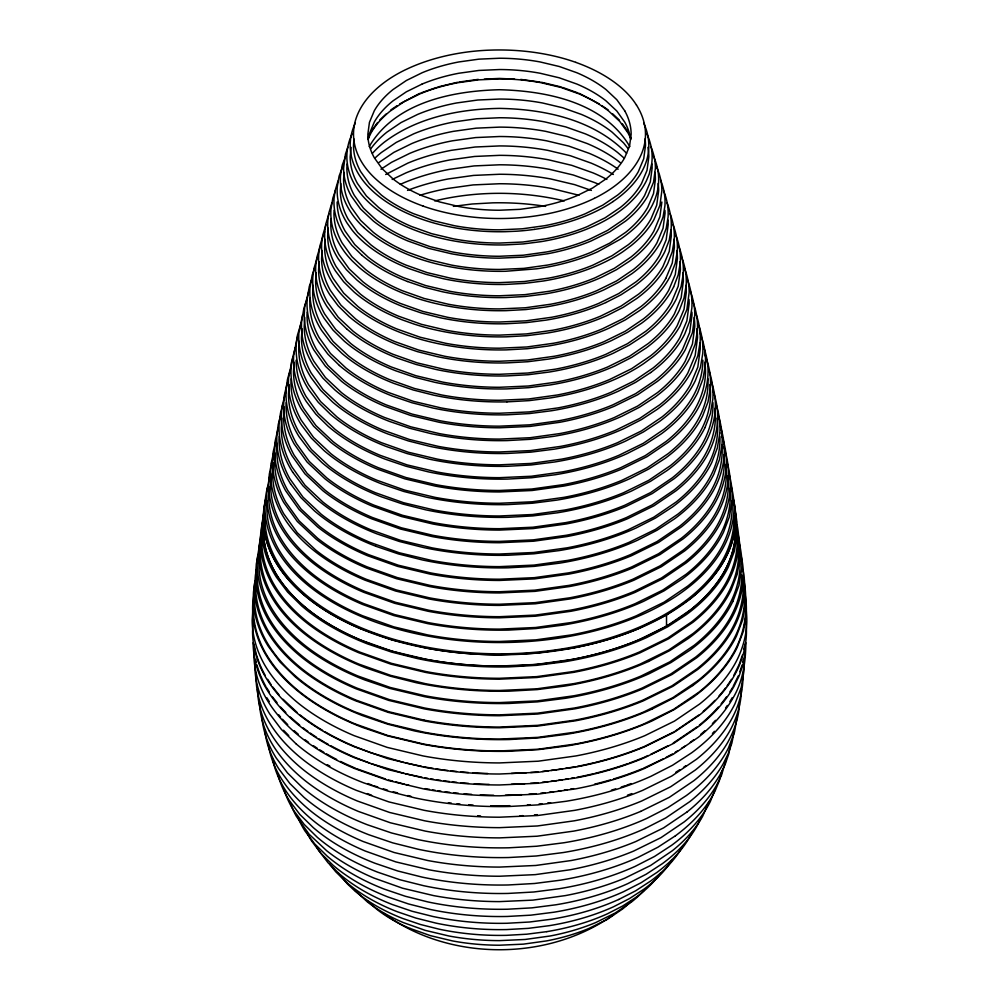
<?xml version="1.0" encoding="UTF-8"?>
<svg xmlns="http://www.w3.org/2000/svg" width="999" height="999" viewBox="0 0 999 999"><rect width="100%" height="100%" fill="white"/><g stroke="black" fill="none" stroke-linecap="round" stroke-linejoin="round"><path stroke-width="1.5" d="M252.897 608.915L252.173 620.117A251.161 145.005 0 0 0 264.285 664.273C273.127 679.77 285.527 692.931 299.388 704.058A251.161 145.005 0 0 0 354.146 735.664L387.187 747.389L423.052 755.931A251.161 145.005 0 0 0 499.525 762.924L538.199 761.201L575.911 755.943A251.161 145.005 0 0 0 644.892 735.651L674.437 721.128L699.587 704.07A251.161 145.005 0 0 0 734.727 664.248C742.257 650.786 746.765 635.626 746.827 620.142A251.161 145.005 0 0 0 746.028 608.94M254.058 597.677L253.334 608.828A249.987 144.331 0 0 0 265.397 652.759C274.201 668.194 286.538 681.293 300.337 692.369A249.987 144.331 0 0 0 354.832 723.813L387.712 735.489L423.426 743.993A249.987 144.331 0 0 0 499.525 750.948L538.024 749.238L575.561 743.993A249.987 144.331 0 0 0 644.218 723.8L673.613 709.352L698.651 692.369A249.987 144.331 0 0 0 733.628 652.734C741.121 639.335 745.604 624.238 745.666 608.841A249.987 144.331 0 0 0 744.867 597.677M255.057 586.413L254.345 597.527A248.951 143.731 0 0 0 266.358 641.283C275.125 656.655 287.412 669.692 301.161 680.719A248.951 143.731 0 0 0 355.419 712.05L388.174 723.676L423.738 732.142A248.951 143.731 0 0 0 499.525 739.073L537.862 737.362L575.249 732.142A248.951 143.731 0 0 0 643.618 712.025L672.889 697.639L697.826 680.731A248.951 143.731 0 0 0 732.667 641.258C740.122 627.909 744.592 612.874 744.655 597.539A248.951 143.731 0 0 0 743.868 586.425M253.271 620.242L252.547 631.43A250.786 144.793 0 0 0 264.635 675.499C273.476 690.983 285.851 704.12 299.7 715.234A250.774 144.793 0 0 0 354.37 746.79L387.362 758.503L423.176 767.032A250.786 144.793 0 0 0 499.525 774.013L538.136 772.289L575.811 767.032A250.786 144.793 0 0 0 644.68 746.765L674.163 732.267L699.288 715.234A250.786 144.793 0 0 0 734.377 675.474C741.895 662.025 746.39 646.89 746.453 631.43A250.786 144.793 0 0 0 745.841 621.64M256.243 576.56L255.619 586.226A247.665 142.982 0 0 0 267.57 629.757C276.298 645.042 288.511 658.016 302.197 668.993A247.652 142.982 0 0 0 356.168 700.149L388.748 711.713L424.125 720.142M259.228 557.392L258.828 563.623A244.405 141.109 0 0 0 270.617 606.58C279.221 621.678 291.283 634.477 304.782 645.304A244.405 141.109 0 0 0 358.054 676.048L390.209 687.462L425.124 695.779A244.405 141.109 0 0 0 499.525 702.584L537.162 700.911L573.863 695.779A244.405 141.109 0 0 0 640.983 676.036L669.717 661.912L694.205 645.304A244.405 141.109 0 0 0 728.396 606.555C735.726 593.456 740.109 578.696 740.172 563.636A244.405 141.109 0 0 0 739.959 558.179M260.939 541.483L260.24 552.322A242.969 140.272 0 0 0 271.965 595.029C280.519 610.039 292.507 622.764 305.931 633.516A242.969 140.272 0 0 0 358.891 664.098L390.846 675.436L425.562 683.703A242.969 140.272 0 0 0 499.525 690.471L536.938 688.798L573.426 683.703A242.969 140.272 0 0 0 640.147 664.073L668.731 650.037L693.056 633.528A242.969 140.272 0 0 0 727.06 595.004C734.34 581.98 738.698 567.307 738.761 552.335A242.969 140.272 0 0 0 737.986 541.495M254.245 648.463L253.883 654.02A249.425 144.006 0 0 0 265.909 697.864C274.7 713.261 287 726.323 300.786 737.374A249.438 144.006 0 0 0 355.144 768.755L387.962 780.406L423.588 788.898A249.425 144.006 0 0 0 499.525 795.828L537.937 794.13L575.387 788.898A249.425 144.006 0 0 0 643.893 768.743L673.226 754.332L698.201 737.387A249.425 144.006 0 0 0 733.104 697.839C743.006 681.206 745.704 661.775 745.878 642.732M262.25 533.329L261.75 541.021A241.433 139.385 0 0 0 273.389 583.466C281.905 598.376 293.818 611.013 307.155 621.715A241.433 139.385 0 0 0 359.777 652.085L391.533 663.361L426.024 671.578A241.433 139.398 0 0 0 499.525 678.296L536.7 676.635L572.964 671.578A241.433 139.398 0 0 0 639.26 652.072L667.657 638.111L691.845 621.715A241.433 139.398 0 0 0 725.624 583.428C732.854 570.491 737.2 555.919 737.25 541.033A241.433 139.398 0 0 0 736.987 534.877M264.036 519.03L263.349 529.732A239.81 138.461 0 0 0 274.912 571.878C283.366 586.688 295.192 599.238 308.441 609.865A239.81 138.461 0 0 0 360.714 640.047L392.257 651.248L426.523 659.402A239.81 138.449 0 0 0 499.525 666.071L536.451 664.422L572.464 659.402A239.81 138.449 0 0 0 638.324 640.022L666.52 626.161L690.546 609.877A239.81 138.461 0 0 0 724.1 571.853C731.28 558.99 735.589 544.517 735.651 529.732A239.81 138.449 0 0 0 734.889 519.043M256.268 672.489L255.994 676.623A247.277 142.757 0 0 0 267.919 720.079C276.636 735.351 288.836 748.301 302.497 759.252A247.277 142.77 0 0 0 356.393 790.371L388.923 801.922L424.25 810.326A247.277 142.77 0 0 0 499.525 817.207L537.599 815.521L574.737 810.339A247.277 142.77 0 0 0 642.644 790.359L671.728 776.061L696.49 759.265A247.277 142.77 0 0 0 731.093 720.054C738.498 706.805 742.944 691.87 743.006 676.635A247.277 142.77 0 0 0 742.881 672.489M267.195 501.098L266.808 507.13A236.301 136.426 0 0 0 278.209 548.663C286.526 563.249 298.189 575.624 311.238 586.088A236.301 136.426 0 0 0 362.749 615.821L393.831 626.86L427.584 634.902A236.301 136.426 0 0 0 499.525 641.47L535.914 639.86L571.403 634.902A236.301 136.426 0 0 0 636.288 615.809L664.085 602.147L687.749 586.101A236.301 136.426 0 0 0 720.816 548.638C727.896 535.963 732.142 521.703 732.192 507.142A236.301 136.426 0 0 0 731.93 501.111M269.231 486.863L268.656 495.829A234.415 135.34 0 0 0 279.97 537.025C288.224 551.51 299.787 563.786 312.737 574.163A234.415 135.34 0 0 0 363.836 603.658L394.68 614.61L428.159 622.589A234.415 135.34 0 0 0 499.525 629.108L535.626 627.497L570.829 622.589A234.415 135.34 0 0 0 635.202 603.646L662.774 590.097L686.251 574.175A234.415 135.34 0 0 0 719.055 537C726.073 524.438 730.281 510.289 730.344 495.841A234.415 135.34 0 0 0 729.957 488.361M271.253 474.163L270.592 484.527A232.467 134.216 0 0 0 281.793 525.387C289.985 539.747 301.461 551.91 314.298 562.212A232.467 134.216 0 0 0 364.972 591.458L395.554 602.322L428.758 610.227A232.467 134.216 0 0 0 499.525 616.695L535.314 615.097L570.229 610.227A232.467 134.216 0 0 0 634.065 591.445L661.413 578.009L684.69 562.225A232.467 134.216 0 0 0 717.22 525.362C724.175 512.899 728.358 498.863 728.408 484.54A232.467 134.216 0 0 0 727.859 475.649M273.251 462.949L272.59 473.226A230.432 133.042 0 0 0 283.704 513.723L297.265 532.729L315.921 550.237A230.432 133.029 0 0 0 366.146 579.233L396.453 589.984L429.37 597.827A230.432 133.042 0 0 0 499.525 604.233L535.002 602.659L569.617 597.827A230.432 133.042 0 0 0 632.891 579.208L659.989 565.896L683.066 550.237A230.432 133.042 0 0 0 715.309 513.698C722.215 501.348 726.36 487.437 726.41 473.239A230.432 133.042 0 0 0 725.861 464.423M275.225 453.196L274.663 461.925A228.321 131.818 0 0 0 285.677 502.06L299.113 520.879L317.595 538.224A228.321 131.818 0 0 0 367.357 566.957L397.402 577.622L430.02 585.389A228.321 131.818 0 0 0 499.525 591.745L534.677 590.172L568.968 585.389A228.321 131.818 0 0 0 631.68 566.945L658.528 553.746L681.393 538.236A228.321 131.818 0 0 0 713.336 502.035C720.179 489.797 724.287 476.011 724.337 461.938A228.321 131.818 0 0 0 723.963 454.657M277.272 443.419L276.798 450.624A226.149 130.569 0 0 0 287.712 490.372L301.024 509.015L319.33 526.198A226.149 130.569 0 0 0 368.619 554.657L398.376 565.222L430.681 572.914A226.149 130.569 0 0 0 499.525 579.208L534.34 577.659L568.306 572.914A226.149 130.569 0 0 0 630.419 554.645L657.005 541.57L679.657 526.211A226.149 130.569 0 0 0 711.3 490.347C718.081 478.234 722.14 464.572 722.202 450.636A226.149 130.569 0 0 0 721.952 444.867M279.196 436.476L279.008 439.335A223.913 129.271 0 0 0 289.81 478.683L302.997 497.14L321.116 514.16A223.913 129.271 0 0 0 369.917 542.332L399.375 552.784L431.356 560.402A223.913 129.271 0 0 0 499.525 566.633L534.003 565.097L567.632 560.402A223.913 129.271 0 0 0 629.12 542.307L655.444 529.37L677.871 514.16A223.913 129.271 0 0 0 709.203 478.658C715.921 466.658 719.942 453.134 719.992 439.335A223.913 129.271 0 0 0 719.929 436.488M281.918 418.144L281.281 428.034A221.603 127.947 0 0 0 291.97 466.983L305.02 485.252L322.952 502.085A221.603 127.934 0 0 0 371.253 529.97L400.399 540.322L432.055 547.852A221.603 127.947 0 0 0 499.525 554.02L533.641 552.497L566.933 547.864A221.603 127.947 0 0 0 627.784 529.957L653.846 517.145L676.036 502.097A221.603 127.947 0 0 0 707.042 466.958C713.686 455.069 717.669 441.695 717.719 428.034A221.603 127.947 0 0 0 717.02 418.156M284.24 406.955L283.604 416.733A219.243 126.573 0 0 0 294.181 455.269L307.093 473.339L324.837 489.997A219.231 126.573 0 0 0 372.627 517.582L401.461 527.822L432.779 535.277A219.243 126.573 0 0 0 499.525 541.383L533.279 539.872L566.208 535.277A219.243 126.573 0 0 0 626.41 517.569L652.197 504.895L674.15 489.997A219.243 126.573 0 0 0 704.832 455.244C711.4 443.481 715.334 430.257 715.396 416.733A219.243 126.573 0 0 0 714.872 408.354M286.176 402.672L286.001 405.432A216.808 125.175 0 0 0 296.453 443.544L309.215 461.413L326.773 477.884A216.808 125.175 0 0 0 374.026 505.169L402.547 515.297L433.516 522.664A216.808 125.175 0 0 0 499.525 528.696L532.904 527.21L565.471 522.664A216.808 125.175 0 0 0 625.012 505.144L650.511 492.619L672.227 477.897A216.808 125.175 0 0 0 702.559 443.519C709.053 431.893 712.949 418.806 712.999 405.444A216.808 125.175 0 0 0 712.936 402.672M289.061 384.565L288.449 394.13A214.323 123.739 0 0 0 298.776 431.805L311.401 449.463L328.746 465.759A214.335 123.739 0 0 0 375.462 492.719L403.658 502.734L434.278 510.027A214.323 123.739 0 0 0 499.525 515.984L532.529 514.522L564.71 510.027A214.335 123.739 0 0 0 623.576 492.707L648.776 480.319L670.242 465.759A214.323 123.739 0 0 0 700.237 431.78C706.655 420.292 710.501 407.355 710.551 394.143A214.323 123.739 0 0 0 709.877 384.578M291.209 378.783L290.946 382.829A211.788 122.278 0 0 0 301.161 420.055L313.624 437.512L330.769 453.608A211.788 122.278 0 0 0 376.935 480.257L404.795 490.147L435.04 497.352A211.788 122.278 0 0 0 499.525 503.246L532.13 501.785L563.936 497.352A211.788 122.278 0 0 0 622.102 480.244L647.002 467.994L668.219 453.608A211.788 122.278 0 0 0 697.851 420.03C704.195 408.678 708.004 395.891 708.054 382.842A211.788 122.278 0 0 0 707.916 378.783M294.093 362.2L293.494 371.528A209.203 120.779 0 0 0 303.584 408.304L315.909 425.549L332.842 441.446A209.203 120.779 0 0 0 378.434 467.757L405.956 477.534L435.839 484.652A209.203 120.779 0 0 0 499.525 490.472L531.73 489.035L563.149 484.652A209.191 120.779 0 0 0 620.604 467.744L645.204 455.656L666.158 441.446A209.191 120.779 0 0 0 695.429 408.279C701.698 397.065 705.456 384.428 705.506 371.541A209.191 120.779 0 0 0 704.832 362.2M299.238 341.358L298.751 348.926A203.858 117.695 0 0 0 308.591 384.765L320.592 401.561L337.088 417.058A203.858 117.695 0 0 0 381.518 442.707L408.341 452.222L437.462 459.165A203.858 117.695 0 0 0 499.525 464.835L530.906 463.436L561.525 459.165A203.858 117.695 0 0 0 617.507 442.694L641.483 430.906L661.9 417.058A203.858 117.695 0 0 0 690.421 384.74L697.826 367.07L700.249 348.938A203.858 117.695 0 0 0 699.949 342.869M302.035 328.659L301.461 337.637A201.111 116.109 0 0 0 311.151 372.977L323.002 389.56L339.273 404.845A201.111 116.109 0 0 0 383.117 430.144L409.565 439.535L438.299 446.378A201.111 116.109 0 0 0 499.525 451.973L530.494 450.599L560.689 446.378A201.111 116.109 0 0 0 615.921 430.132L639.572 418.506L659.715 404.845A201.111 116.109 0 0 0 687.861 372.952L695.154 355.532L697.539 337.637A201.111 116.109 0 0 0 696.902 328.671M304.77 317.482L304.208 326.336A198.326 114.498 0 0 0 313.773 361.188L325.449 377.535L341.496 392.607A198.326 114.498 0 0 0 384.727 417.557L410.814 426.823L439.148 433.566A198.326 114.498 0 0 0 499.525 439.085L530.057 437.724L559.84 433.566A198.326 114.498 0 0 0 614.31 417.545L637.624 406.081L657.492 392.619A198.326 114.498 0 0 0 685.239 361.163L692.444 343.981L694.792 326.336A198.326 114.498 0 0 0 694.168 317.495M307.18 312.125L306.993 315.035A195.492 112.862 0 0 0 316.421 349.388L327.934 365.509L343.756 380.357A195.492 112.862 0 0 0 386.363 404.957L412.088 414.086L440.01 420.741A195.492 112.862 0 0 0 499.525 426.173L529.62 424.837L558.978 420.741A195.492 112.862 0 0 0 612.662 404.945L635.651 393.643L655.232 380.369A195.492 112.862 0 0 0 682.592 349.375L689.685 332.43L692.007 315.035A195.492 112.862 0 0 0 691.92 312.125M310.202 298.002L309.84 303.733A192.607 111.201 0 0 0 319.131 337.587L330.469 353.459L346.054 368.094A192.607 111.201 0 0 0 388.037 392.332L413.374 401.323L440.884 407.879A192.607 111.201 0 0 0 499.525 413.236L529.183 411.913L558.104 407.879A192.607 111.201 0 0 0 611.001 392.32L633.653 381.181L652.934 368.107A192.607 111.201 0 0 0 679.882 337.562L686.875 320.866L689.16 303.746A192.607 111.201 0 0 0 688.998 299.438M313.162 285.377L312.712 292.432A189.685 109.515 0 0 0 321.865 325.774L333.029 341.408L348.376 355.819A189.685 109.515 0 0 0 389.722 379.682L414.685 388.549L441.77 394.992A189.685 109.515 0 0 0 499.525 400.274L528.733 398.976L557.217 395.005A189.685 109.515 0 0 0 609.303 379.67L631.605 368.706L650.611 355.831A189.685 109.515 0 0 0 677.147 325.749L684.028 309.315L686.288 292.445A189.685 109.515 0 0 0 685.863 285.389M316.171 272.802L315.634 281.131A186.726 107.805 0 0 0 324.638 313.948L335.627 329.345L350.749 343.531A186.713 107.805 0 0 0 391.446 367.02L416.009 375.749L442.682 382.093A186.713 107.805 0 0 0 499.525 387.287L528.271 386.014L556.306 382.093A186.713 107.805 0 0 0 607.592 367.008L629.545 356.218L648.251 343.531A186.713 107.805 0 0 0 674.375 313.936L681.143 297.752L683.366 281.144A186.713 107.805 0 0 0 682.767 272.814M319.118 261.638L318.594 269.83A183.716 106.069 0 0 0 327.46 302.123L338.274 317.27L353.134 331.231A183.716 106.069 0 0 0 393.181 354.345L417.345 362.924L443.593 369.168A183.716 106.069 0 0 0 499.525 374.288L527.809 373.027L555.394 369.168A183.716 106.069 0 0 0 605.844 354.333L627.447 343.706L645.854 331.231A183.716 106.069 0 0 0 671.553 302.098L678.221 286.176L680.406 269.842A183.716 106.069 0 0 0 679.819 261.651M322.115 250.474L321.591 258.529A180.669 104.308 0 0 0 330.307 290.284L340.946 305.182L355.569 318.906A180.669 104.308 0 0 0 394.942 341.646L418.706 350.075L444.518 356.218A180.669 104.308 0 0 0 499.512 361.251L527.335 360.015L554.47 356.231A180.669 104.308 0 0 0 604.083 341.633L625.337 331.181L643.431 318.918A180.669 104.308 0 0 0 668.706 290.272L675.262 274.613L677.409 258.541A180.669 104.308 0 0 0 676.835 250.487M325.137 239.31L324.625 247.24A177.585 102.522 0 0 0 333.191 278.446L343.656 293.082L358.017 306.581A177.585 102.522 0 0 0 396.728 328.921L420.092 337.212L445.454 343.256A177.585 102.522 0 0 0 499.512 348.201L526.86 346.978L553.533 343.256A177.585 102.522 0 0 0 602.297 328.908L623.189 318.644L640.971 306.581A177.585 102.522 0 0 0 665.821 278.421M328.209 228.147L327.697 235.939A174.463 100.724 0 0 0 336.114 266.596L346.391 280.981L360.514 294.23A174.463 100.724 0 0 0 398.539 316.183L421.491 324.338L446.403 330.269A174.463 100.724 0 0 0 499.512 335.127L526.386 333.928L552.584 330.269A174.463 100.724 0 0 0 600.499 316.171L621.016 306.094L638.486 294.243A174.463 100.724 0 0 0 662.899 266.583L669.23 251.461L671.303 235.939A174.463 100.724 0 0 0 670.941 229.708M331.206 218.519L330.806 224.638A171.304 98.901 0 0 0 339.073 254.745L349.163 268.868L363.024 281.88A171.304 98.901 0 0 0 400.362 303.434L422.902 311.438L447.365 317.257A171.304 98.901 0 0 0 499.512 322.028L525.899 320.854L551.623 317.27A171.304 98.901 0 0 0 598.663 303.421L618.806 293.519L635.963 281.893A171.304 98.901 0 0 0 659.939 254.72L666.158 239.872L668.194 224.638A171.304 98.901 0 0 0 667.981 220.055M334.153 210.339L333.953 213.336A168.107 97.053 0 0 0 342.07 242.882L351.96 256.743L365.572 269.518A168.107 97.053 0 0 0 402.21 290.672L424.325 298.514L448.339 304.233A168.119 97.065 0 0 0 499.512 308.916L525.399 307.767L550.649 304.233A168.107 97.053 0 0 0 596.815 290.659L616.583 280.944L633.428 269.518A168.107 97.053 0 0 0 656.942 242.869L663.049 228.296L665.047 213.336A168.107 97.053 0 0 0 664.947 210.339M340.809 183.529L340.347 190.734A161.626 93.307 0 0 0 348.139 219.143L357.654 232.467L370.741 244.743A161.626 93.319 0 0 0 405.969 265.085L427.222 272.627L450.312 278.134A161.626 93.307 0 0 0 499.512 282.63L524.4 281.518L548.676 278.134A161.626 93.307 0 0 0 593.056 265.072L612.062 255.732L628.259 244.755A161.626 93.307 0 0 0 650.873 219.131L656.73 205.12L658.653 190.747A161.626 93.307 0 0 0 658.141 183.529M344.043 172.377L343.594 179.433A158.329 91.409 0 0 0 351.223 207.268L360.552 220.317L373.364 232.342A158.329 91.409 0 0 0 407.867 252.272L428.696 259.665L451.311 265.047A158.329 91.409 0 0 0 499.512 269.455L523.901 268.369L547.677 265.047A158.329 91.409 0 0 0 591.158 252.26L609.777 243.107L625.636 232.355A158.329 91.409 0 0 0 647.789 207.243L653.533 193.519L655.406 179.445A158.329 91.409 0 0 0 654.907 172.377M347.128 163.986L346.865 168.132A155.007 89.485 0 0 0 354.333 195.379L363.461 208.154L376.011 219.93A155.007 89.485 0 0 0 409.79 239.435L430.182 246.678L452.322 251.948A155.007 89.485 0 0 0 499.512 256.268L523.389 255.207L546.665 251.948A155.007 89.485 0 0 0 589.235 239.423L607.454 230.469L622.989 219.942A155.007 89.485 0 0 0 644.667 195.367L650.299 181.93L652.135 168.144A155.007 89.485 0 0 0 651.947 163.986M353.933 138.923L353.509 145.542A148.264 85.602 0 0 0 360.651 171.591L369.38 183.816L381.381 195.08A148.264 85.602 0 0 0 413.698 213.736L433.204 220.667L454.383 225.699A148.264 85.602 0 0 0 499.512 229.832L522.34 228.808L544.605 225.712A148.264 85.602 0 0 0 585.327 213.724L602.759 205.157L617.607 195.092A148.264 85.602 0 0 0 638.361 171.578L643.731 158.729L645.491 145.542A148.264 85.602 0 0 0 645.029 138.923M661.862 202.048L659.902 216.708L653.92 230.994A164.885 95.192 0 0 1 630.856 257.143L614.335 268.344L594.954 277.872A164.885 95.192 0 0 1 549.662 291.196L524.912 294.655L499.512 295.779A164.885 95.192 0 0 1 449.325 291.196L425.774 285.589L404.083 277.884A164.885 95.192 0 0 1 368.144 257.13L354.795 244.605L345.08 231.019A164.885 95.192 0 0 1 337.138 202.035M702.896 360.239C702.846 372.977 699.138 385.439 692.956 396.516A206.556 119.256 0 0 1 664.048 429.258L643.356 443.294L619.068 455.232A206.556 119.256 0 0 1 562.35 471.915L531.331 476.248L499.525 477.672A206.556 119.256 0 0 1 436.638 471.915L407.13 464.897L379.957 455.244A206.556 119.256 0 0 1 334.94 429.258L318.219 413.561L306.069 396.541A206.556 119.256 0 0 1 296.104 360.227M741.87 574.937C741.807 590.109 737.387 604.957 730.007 618.156A246.116 142.095 0 0 1 695.566 657.18L670.916 673.9L641.982 688.124A246.129 142.095 0 0 1 574.388 708.016L537.425 713.174L499.525 714.859A246.116 142.095 0 0 1 424.6 708.004L389.435 699.637L357.068 688.149A246.116 142.095 0 0 1 303.421 657.18C289.822 646.278 277.685 633.378 269.006 618.181A246.116 142.095 0 0 1 257.143 574.924M739.372 703.895C738.948 717.357 734.29 730.319 727.921 742.057A243.893 140.809 0 0 1 693.793 780.731L669.367 797.302L640.684 811.4M741.42 689.298C741.295 703.995 736.75 718.306 729.682 731.093A245.766 141.895 0 0 1 695.292 770.054L670.679 786.75L641.77 800.961A245.766 141.895 0 0 1 574.275 820.816L537.375 825.973L499.525 827.659A245.766 141.895 0 0 1 424.7 820.816L389.598 812.462L357.267 800.973A245.766 141.895 0 0 1 303.708 770.054C290.122 759.165 277.997 746.29 269.343 731.118M743.743 660.963L743.918 658.191M744.755 648.301L745.029 644.13M279.158 423.027L280.494 413.062L283.192 403.196M324.75 231.968L325.799 224.063L328.933 213.661M674.25 239.91L672.265 251.736L667.819 263.336A177.035 102.21 0 0 1 636.825 298.451L623.189 307.342L607.779 315.222A177.035 102.21 0 0 1 546.952 333.117L526.86 335.676L506.381 336.825A177.035 102.21 0 0 1 438.961 330.657L432.555 329.233A170.255 98.302 0 0 1 414.036 324.051L402.347 319.892A177.035 102.21 0 0 1 354.096 292.02L343.656 281.78L335.427 270.891A177.035 102.21 0 0 1 324.762 231.968M719.842 433.042L717.332 447.952L711.738 462.587A223.227 128.883 0 0 1 672.652 506.855L655.444 518.069L636.026 528.009A223.227 128.883 0 0 1 559.34 550.561L534.003 553.796L508.179 555.244A223.227 128.883 0 0 1 423.164 547.464L399.375 541.483L377.01 533.891A223.227 128.883 0 0 1 316.159 498.751L302.997 485.839L292.62 472.102M746.228 614.435L743.418 631.131L737.15 647.514A249.95 144.306 0 0 1 693.381 697.09L674.125 709.652L652.372 720.779A249.95 144.306 0 0 1 566.495 746.028L538.136 749.65L509.215 751.273A250.212 144.455 0 0 1 423.189 744.38L387.387 735.863L362.337 727.359A249.95 144.306 0 0 1 294.205 688.011C282.555 678.009 272.24 666.308 264.698 652.884A250.212 144.455 0 0 1 252.784 603.221L254.27 592.07M737.25 715.933L734.54 732.017L728.508 747.801A240.859 139.061 0 0 1 686.325 795.579L667.769 807.679L646.815 818.406A240.859 139.061 0 0 1 564.06 842.731L536.725 846.228L508.866 847.789A240.859 139.061 0 0 1 417.132 839.397L391.458 832.941L367.332 824.749A240.859 139.061 0 0 1 301.673 786.837L287.462 772.901L276.273 758.079A240.859 139.061 0 0 1 261.8 715.908M254.982 580.819L253.509 591.932A249.226 143.881 0 0 0 268.556 646.728L280.107 662.075L294.792 676.485A249.226 143.893 0 0 0 362.749 715.709L387.712 724.2L414.273 730.881A249.226 143.881 0 0 0 509.19 739.547L538.024 737.936L566.308 734.327A249.213 143.881 0 0 0 651.922 709.14M271.141 465.159L269.33 474.075L268.656 484.527A234.415 135.34 0 0 0 279.97 525.736C288.224 540.209 299.787 552.484 312.737 562.862A234.415 135.34 0 0 0 363.836 592.357L394.68 603.309L428.159 611.288A234.415 135.34 0 0 0 499.525 617.807L535.626 616.196L570.829 611.288A234.415 135.34 0 0 0 635.202 592.345L662.774 578.796L686.251 562.874A234.415 135.34 0 0 0 719.055 525.699C726.073 513.136 730.281 498.988 730.344 484.54A234.415 135.34 0 0 0 727.459 463.686M266.196 497.102L264.036 507.729L263.349 518.431A239.81 138.461 0 0 0 274.912 560.576C283.366 575.387 295.192 587.949 308.441 598.563A239.81 138.461 0 0 0 360.714 628.746L392.257 639.947L426.523 648.101A239.81 138.449 0 0 0 499.525 654.77L536.451 653.134L572.464 648.101A239.81 138.449 0 0 0 638.324 628.721L666.52 614.86L690.546 598.576A239.81 138.461 0 0 0 724.1 560.551C731.28 547.689 735.589 533.216 735.651 518.431A239.81 138.449 0 0 0 732.692 497.102M263.124 519.418L260.939 530.182L260.24 541.021A242.969 140.272 0 0 0 271.965 583.728C280.519 598.738 292.507 611.463 305.931 622.227A242.969 140.272 0 0 0 358.891 652.797L390.846 664.148L425.562 672.402A242.969 140.272 0 0 0 499.525 679.17L536.938 677.497L573.426 672.402A242.969 140.272 0 0 0 640.147 652.772L668.731 638.736L693.056 622.227A242.969 140.272 0 0 0 727.06 583.703C734.34 570.679 738.698 556.006 738.761 541.033A242.969 140.272 0 0 0 737.062 524.8M258.291 554.27L256.331 563.873L255.619 574.924A247.665 142.982 0 0 0 267.57 618.456C276.298 633.753 288.511 646.715 302.197 657.692A247.652 142.982 0 0 0 356.168 688.848L388.748 700.411L424.125 708.84A247.665 142.982 0 0 0 499.525 715.734L537.662 714.035L574.85 708.84A247.665 142.982 0 0 0 642.869 688.835L671.99 674.512L696.803 657.692A247.665 142.982 0 0 0 731.443 618.431C738.873 605.144 743.318 590.197 743.381 574.937A247.652 142.982 0 0 0 741.033 555.644M256.181 569.605L254.345 586.226A248.951 143.731 0 0 0 266.358 629.982C275.125 645.354 287.412 658.391 301.161 669.417A248.951 143.731 0 0 0 355.419 700.749L388.174 712.374L423.738 720.841A248.951 143.731 0 0 0 499.525 727.771L537.862 726.061L575.249 720.841A248.951 143.731 0 0 0 643.618 700.724L672.889 686.338L697.826 669.43A248.951 143.731 0 0 0 732.667 629.957C740.122 616.608 744.592 601.585 744.655 586.238A248.951 143.731 0 0 0 742.906 569.592M351.149 147.377L350.162 156.843A151.648 87.55 0 0 0 357.48 183.491L366.408 195.991L378.683 207.517A151.648 87.55 0 0 0 411.738 226.598L431.693 233.679L453.346 238.836A151.648 87.55 0 0 0 499.512 243.057L522.864 242.02L545.641 238.836A151.648 87.55 0 0 0 587.287 226.586L605.119 217.819L620.304 207.517A151.648 87.55 0 0 0 641.533 183.479L647.027 170.33L648.838 156.843A151.648 87.55 0 0 0 647.901 147.377M368.244 139.573L369.443 133.654L374.3 122.065A133.679 77.185 0 0 1 393.007 100.862L406.393 91.783L422.115 84.053M743.743 649.525L744.305 646.753M742.719 662.15L743.281 659.39M745.154 653.895L742.906 664.984L739.11 675.936L733.828 686.675A250.2 144.443 0 0 1 698.813 726.335L673.751 743.331L644.33 757.791A250.2 144.443 0 0 1 575.624 778.009L538.049 783.253L499.525 784.977A250.187 144.443 0 0 1 423.364 778.009L387.624 769.505L354.707 757.816A250.187 144.443 0 0 1 300.175 726.335C286.351 715.247 274.013 702.147 265.197 686.7A250.2 144.455 0 0 1 253.134 642.719M726.236 759.178L721.528 775.187L716.633 785.139A231.843 133.854 0 0 1 684.19 821.902L660.976 837.649L633.703 851.048A231.843 133.854 0 0 1 570.042 869.779L535.227 874.637L499.525 876.235A231.843 133.854 0 0 1 428.946 869.779L395.829 861.9L365.334 851.073A231.843 133.854 0 0 1 314.797 821.902C301.985 811.625 290.559 799.487 282.38 785.177A231.843 133.854 0 0 1 272.677 759.178M730.544 745.129L728.721 754.083L725.149 764.397L720.167 774.512A235.614 136.039 0 0 1 687.2 811.862M734.028 732.492L731.88 743.081L728.259 753.521L723.214 763.773A238.861 137.899 0 0 1 689.785 801.648L665.858 817.881L645.142 828.471M264.298 509.59L261.913 524.338A240.697 138.961 0 0 0 276.448 577.247L287.612 592.07L301.785 605.993A240.709 138.973 0 0 0 367.42 643.868L391.533 652.06L417.182 658.516A240.697 138.961 0 0 0 508.853 666.895L536.7 665.346L564.023 661.862A240.697 138.961 0 0 0 646.703 637.524L667.657 626.823L686.213 614.722A240.697 138.961 0 0 0 728.333 566.982L734.377 551.211L737.087 535.127A240.697 138.961 0 0 0 734.964 510.926M261.089 533.291L258.991 546.865A243.906 140.822 0 0 0 270.629 595.279C277.947 608.379 288.037 619.755 299.363 629.52A243.656 140.672 0 0 0 365.809 667.869L390.209 676.173L416.171 682.704A243.656 140.672 0 0 0 508.966 691.171L537.162 689.61L564.81 686.076A243.656 140.672 0 0 0 648.513 661.45M260.065 541.733L257.305 558.129A245.617 141.808 0 0 0 269.018 606.88C276.386 620.067 286.551 631.518 297.952 641.37A245.367 141.658 0 0 0 364.86 679.982L389.435 688.336L424.587 696.703A245.617 141.808 0 0 0 509.04 703.458L537.425 701.872L565.272 698.326A245.367 141.658 0 0 0 649.562 673.513L670.916 662.599L689.834 650.274A245.367 141.658 0 0 0 732.779 601.598M722.002 770.941L719.255 780.956L715.122 790.821A226.785 130.931 0 0 1 675.411 835.801M302.572 315.022L298.888 333.079A203.234 117.333 0 0 0 311.164 377.759L320.592 390.272L332.567 402.023A203.234 117.345 0 0 0 387.987 434.016L408.341 440.934L429.995 446.378A203.234 117.333 0 0 0 507.392 453.446L530.906 452.135L553.983 449.2A203.234 117.333 0 0 0 623.801 428.646L641.483 419.605L657.155 409.403A203.234 117.333 0 0 0 692.719 369.093L697.826 355.769L700.112 342.195A203.234 117.333 0 0 0 696.34 315.022M297.053 338.174L293.644 355.557A208.554 120.404 0 0 0 306.231 401.411L315.909 414.248L328.196 426.311A208.566 120.417 0 0 0 385.065 459.128L405.956 466.233L428.171 471.828A208.554 120.404 0 0 0 507.604 479.083L531.73 477.734L555.407 474.712A208.554 120.404 0 0 0 627.047 453.633L645.204 444.355L661.276 433.878A208.554 120.404 0 0 0 697.777 392.507L703.021 378.846L705.356 364.91A208.554 120.404 0 0 0 701.885 338.186M292.083 360.239L288.586 378.047A213.674 123.364 0 0 0 301.486 425.025L311.401 438.174L323.988 450.537A213.674 123.364 0 0 0 382.255 484.153L403.658 491.433L426.423 497.165A213.674 123.364 0 0 0 507.804 504.595L532.529 503.221L556.78 500.124A213.674 123.364 0 0 0 630.182 478.521L648.776 469.018L665.247 458.291A213.674 123.364 0 0 0 702.647 415.896L708.016 401.898L710.414 387.624A213.674 123.364 0 0 0 704.682 354.383M290.047 370.092L287.425 379.645L286.139 389.285A216.146 124.788 0 0 0 299.2 436.813L309.215 450.112L321.953 462.612A216.159 124.8 0 0 0 380.894 496.628L402.547 503.996L425.586 509.79A216.146 124.788 0 0 0 507.904 517.307L532.904 515.909L557.442 512.787A216.146 124.788 0 0 0 631.693 490.934L650.511 481.318L667.17 470.467A216.146 124.788 0 0 0 704.994 427.584M281.031 414.248L278.296 424.213L276.96 434.278A225.462 130.17 0 0 0 290.572 483.841M270.417 472.215L266.97 490.546A235.826 136.151 0 0 0 278.221 537.35C285.289 550.024 295.055 561.013 305.994 570.466A235.814 136.151 0 0 0 362.749 604.52L393.831 615.559L427.572 623.601A235.826 136.151 0 0 0 508.653 630.082L535.914 628.558L562.649 625.149A235.577 136.014 0 0 0 643.581 601.336L664.085 590.846L682.242 579.02A235.577 136.014 0 0 0 723.463 532.292L729.382 516.858L732.03 501.123A235.577 136.014 0 0 0 729.282 474.825M715.197 789.26L710.401 801.36A221.815 128.059 0 0 1 671.553 845.354L654.47 856.493L635.164 866.37A221.815 128.059 0 0 1 558.953 888.773L533.778 891.995L508.116 893.431A221.815 128.059 0 0 1 423.651 885.701L400.012 879.769L377.784 872.214A221.815 128.059 0 0 1 317.307 837.299L304.233 824.475L293.931 810.826A221.815 128.059 0 0 1 283.866 789.26M347.864 147.128L345.467 154.058L343.594 168.132A158.329 91.409 0 0 0 351.223 195.966L360.552 209.016L373.364 221.041A158.329 91.409 0 0 0 407.867 240.971L428.696 248.364L451.311 253.746A158.329 91.409 0 0 0 499.512 258.154L523.901 257.068L547.677 253.746A158.329 91.409 0 0 0 591.158 240.959L609.777 231.805L625.636 221.054A158.329 91.409 0 0 0 647.789 195.941L653.533 182.23L655.406 168.144A158.329 91.409 0 0 0 651.073 147.128M309.066 290.16L304.77 306.181L304.208 315.035A198.326 114.498 0 0 0 313.773 349.887L325.449 366.233L341.496 381.306A198.326 114.498 0 0 0 384.727 406.256L410.814 415.522L439.148 422.265A198.326 114.498 0 0 0 499.525 427.784L530.057 426.423L559.84 422.277A198.326 114.498 0 0 0 614.31 406.243L637.624 394.78L657.492 381.318A198.326 114.498 0 0 0 685.239 349.862L692.444 332.679L694.792 315.035A198.326 114.498 0 0 0 689.947 290.147M295.292 347.402L291.558 362.088L290.946 371.528A211.788 122.278 0 0 0 301.161 408.753L313.624 426.211L330.769 442.307A211.788 122.278 0 0 0 376.935 468.956L404.795 478.846L435.04 486.051A211.788 122.278 0 0 0 499.525 491.945L532.13 490.497L563.936 486.051A211.788 122.278 0 0 0 622.102 468.943L647.002 456.693L668.219 442.307A211.788 122.278 0 0 0 697.851 408.728C704.195 397.377 708.004 384.59 708.054 371.541A211.788 122.278 0 0 0 702.784 344.73M287.163 383.191L284.24 395.654L283.604 405.432A219.243 126.573 0 0 0 294.181 443.968L307.093 462.038L324.837 478.696A219.231 126.573 0 0 0 372.627 506.281L401.461 516.52L432.779 523.976A219.243 126.573 0 0 0 499.525 530.082L533.279 528.571L566.208 523.976A219.243 126.573 0 0 0 626.41 506.268L652.197 493.593L674.15 478.696A219.243 126.573 0 0 0 704.832 443.943C711.4 432.18 715.334 418.956 715.396 405.444A219.243 126.573 0 0 0 710.963 380.432M286.313 390.097L281.918 406.843L281.281 416.733A221.603 127.947 0 0 0 291.97 455.681L305.02 473.951L322.952 490.784A221.603 127.934 0 0 0 371.253 518.668L400.399 529.02L432.055 536.55A221.603 127.947 0 0 0 499.525 542.719L533.641 541.208L566.933 536.563A221.603 127.947 0 0 0 627.784 518.656L653.846 505.844L676.036 490.796A221.603 127.947 0 0 0 707.042 455.656C713.686 443.768 717.669 430.394 717.719 416.733A221.603 127.947 0 0 0 712.737 390.072M278.359 427.472L275.312 440.447L274.663 450.624A228.321 131.818 0 0 0 285.677 490.759L299.113 509.577L317.595 526.935A228.321 131.818 0 0 0 367.357 555.656L397.402 566.321L430.02 574.088A228.321 131.818 0 0 0 499.525 580.444L534.677 578.883L568.968 574.088A228.321 131.818 0 0 0 631.68 555.644L658.528 542.445L681.393 526.935A228.321 131.818 0 0 0 713.336 490.734C720.179 478.496 724.287 464.71 724.337 450.636A228.321 131.818 0 0 0 719.73 424.587M276.323 438.549L273.251 451.648L272.59 461.925A230.432 133.042 0 0 0 283.704 502.435L297.265 521.428L315.921 538.936A230.432 133.029 0 0 0 366.146 567.932L396.453 578.696L429.37 586.525A230.432 133.042 0 0 0 499.525 592.944L535.002 591.358L569.617 586.525A230.432 133.042 0 0 0 632.891 567.907L659.989 554.595L683.066 538.936A230.432 133.042 0 0 0 715.309 502.397C722.215 490.047 726.36 476.136 726.41 461.938A230.432 133.042 0 0 0 721.753 435.651M274.35 449.65L271.253 462.862L270.592 473.226A232.467 134.216 0 0 0 281.793 514.085C289.985 528.446 301.461 540.609 314.298 550.911A232.467 134.216 0 0 0 364.972 580.157L395.554 591.021L428.758 598.925A232.467 134.216 0 0 0 499.525 605.394L535.314 603.796L570.229 598.925A232.467 134.216 0 0 0 634.065 580.144L661.413 566.708L684.69 550.924A232.467 134.216 0 0 0 717.22 514.06C724.175 501.598 728.358 487.562 728.408 473.239A232.467 134.216 0 0 0 725.936 454.021M271.441 463.673L273.476 457.817M742.432 655.057L739.11 664.635L733.828 675.374M739.797 671.74L742.157 664.922M709.053 801.685L702.597 816.408A216.845 125.2 0 0 1 672.252 850.798L650.536 865.521L625.037 878.059A216.845 125.2 0 0 1 565.484 895.579L532.917 900.124L499.525 901.61A216.845 125.2 0 0 1 433.504 895.579L402.535 888.198L374.001 878.071A216.845 125.2 0 0 1 326.735 850.786L309.19 834.315L296.416 816.433A216.845 125.2 0 0 1 290.347 803.059M338.037 180.956L335.065 190.797L334.066 198.277A167.595 96.766 0 0 0 344.193 235.127L351.96 245.442L361.838 255.132M335.439 190.609L332.842 198.102L330.931 209.503A170.779 98.601 0 0 0 341.233 247.053L343.631 250.624A164.236 94.83 0 0 0 352.285 260.939L359.215 267.445A170.779 98.601 0 0 0 405.794 294.318L417.058 298.339A164.236 94.83 0 0 0 434.927 303.334L441.096 304.72A170.779 98.601 0 0 0 506.131 310.652L525.899 309.553L545.279 307.08A170.779 98.601 0 0 0 603.945 289.822L618.806 282.218L631.98 273.639A170.779 98.601 0 0 0 661.862 239.772L666.158 228.584L668.069 217.17A170.779 98.601 0 0 0 663.498 190.597M331.93 202.76L328.858 212.974L327.822 220.742A173.926 100.412 0 0 0 338.324 258.978L346.391 269.68L356.631 279.745A173.926 100.412 0 0 0 404.058 307.118L421.491 313.037L440.022 317.694A173.926 100.412 0 0 0 506.256 323.751L526.386 322.627L546.128 320.117A173.926 100.412 0 0 0 605.869 302.522M325.974 224.575L322.789 235.165L321.715 243.194A180.107 103.983 0 0 0 332.592 282.792L335.115 286.563A173.426 100.125 0 0 0 347.777 300.911L351.561 304.295A180.107 103.983 0 0 0 400.674 332.642L406.543 334.84A173.426 100.125 0 0 0 431.393 342.145L437.899 343.606A180.107 103.983 0 0 0 506.493 349.875L527.335 348.713L547.777 346.104A180.107 103.983 0 0 0 609.652 327.897L625.337 319.892L639.223 310.839A180.12 103.983 0 0 0 670.741 275.112L675.262 263.311L677.285 251.273A180.107 103.983 0 0 0 672.989 224.563M323.052 235.489L319.805 246.254L318.718 254.433A183.154 105.744 0 0 0 329.782 294.693L338.274 305.969L349.063 316.558A183.142 105.744 0 0 0 399.001 345.392L417.345 351.623L436.863 356.531A183.154 105.744 0 0 0 506.618 362.899L527.809 361.725L548.601 359.078A183.154 105.744 0 0 0 611.513 340.559L627.447 332.405L641.57 323.214A183.154 105.744 0 0 0 673.626 286.875M320.167 246.416L316.87 257.355L315.759 265.659A186.151 107.467 0 0 0 326.998 306.593L335.627 318.044L346.603 328.808M317.32 257.342L313.961 268.456L312.837 276.898A189.098 109.178 0 0 0 324.263 318.469L333.029 330.107L344.168 341.046A189.098 109.178 0 0 0 395.741 370.804L414.685 377.247L434.827 382.317A189.098 109.178 0 0 0 506.843 388.898L528.733 387.674L550.187 384.94A189.098 109.178 0 0 0 615.147 365.821L631.605 357.417L646.191 347.914A189.098 109.178 0 0 0 679.283 310.402L684.028 298.014L686.163 285.377A189.098 109.178 0 0 0 681.093 255.956M315.047 266.883L312.125 275.299L309.965 288.124A192.02 110.864 0 0 0 321.553 330.344L330.469 342.158L341.783 353.271A192.008 110.852 0 0 0 394.143 383.491L413.374 390.035L433.828 395.179A192.02 110.864 0 0 0 506.968 401.86M312.287 277.797L309.315 286.351L307.13 299.363A194.892 112.512 0 0 0 318.893 342.207L327.934 354.208L339.423 365.484M306.893 299.65L303.846 308.441L301.598 321.84A200.499 115.759 0 0 0 313.698 365.921L323.002 378.259L334.815 389.86A200.499 115.759 0 0 0 389.485 421.416L409.565 428.234L430.931 433.616A200.499 115.759 0 0 0 507.292 440.584L530.494 439.298L553.246 436.401A200.499 115.759 0 0 0 622.127 416.121L639.572 407.205L655.032 397.14A200.499 115.759 0 0 0 690.122 357.367L695.154 344.23L697.402 330.831A200.499 115.759 0 0 0 692.032 299.638M301.261 322.652L297.465 335.127L296.241 344.318A205.919 118.893 0 0 0 308.679 389.585L318.219 402.26L330.357 414.173A205.919 118.893 0 0 0 386.513 446.578L407.13 453.596L429.083 459.115A205.919 118.893 0 0 0 507.504 466.283L531.331 464.947L554.695 461.975A205.919 118.881 0 0 0 625.436 441.158L643.356 431.993L659.24 421.653A205.919 118.893 0 0 0 695.267 380.806L700.449 367.307L702.759 353.559A205.919 118.881 0 0 0 698.95 326.024M297.402 337.025L298.276 334.752M292.445 359.066L293.344 356.73M368.107 137.924L369.767 133.941M369.218 146.578C394.992 102.385 452.072 90.921 499.488 89.723C546.89 90.934 604.02 102.36 629.77 146.566M352.073 134.041L349.762 139.648A148.601 85.802 0 0 0 347.315 149.925L346.965 153.371A154.533 89.223 0 0 0 356.293 187.35L358.466 190.572A148.789 85.902 0 0 0 369.33 202.884A154.283 89.073 0 0 0 414.71 230.107L419.742 231.993A148.789 85.902 0 0 0 441.071 238.274L446.653 239.523A154.533 89.223 0 0 0 505.506 244.892L523.389 243.906L540.921 241.671A154.533 89.223 0 0 0 594.005 226.049L598.651 223.863A148.801 85.914 0 0 0 615.584 214.086L619.368 211.413A154.533 89.223 0 0 0 646.415 180.757L649.238 174.038L651.698 163.761A154.283 89.073 0 0 0 646.902 134.028M346.303 154.508L342.27 165.06L340.459 175.824A161.126 93.032 0 0 0 350.187 211.251L352.435 214.61A155.145 89.573 0 0 0 363.773 227.46M343.206 165.297L339.098 176.074L337.25 187.05A164.385 94.905 0 0 0 347.165 223.189L352.023 229.995A158.092 91.271 0 0 0 361.026 239.723L364.473 242.819A164.385 94.905 0 0 0 409.303 268.694L425.774 274.288L443.281 278.696A164.385 94.905 0 0 0 505.894 284.415L524.912 283.354L543.568 280.969A164.373 94.905 0 0 0 600.037 264.348L604.969 262.025A158.292 91.384 0 0 0 622.989 251.636L630.856 245.841A164.885 95.192 0 0 0 653.92 219.693L659.902 205.407L661.862 190.747A164.885 95.192 0 0 0 655.756 165.285M673.638 286.888L678.221 274.875L680.282 262.65A183.154 105.744 0 0 0 675.911 235.489M705.007 427.584L710.426 413.424L712.861 398.988A216.146 124.788 0 0 0 708.853 370.092M732.791 601.61L738.935 585.526L741.695 569.13A245.367 141.658 0 0 0 738.823 541.745M701.086 817.557L699.013 822.102A209.852 121.154 0 0 1 662.275 863.723L646.103 874.262L627.847 883.603A209.84 121.154 0 0 1 555.744 904.807L531.93 907.854L507.654 909.215A209.852 121.154 0 0 1 427.734 901.897L405.369 896.278L384.34 889.147A209.852 121.154 0 0 1 327.148 856.106L314.772 843.968L305.02 831.056A209.852 121.154 0 0 1 298.476 818.705M368.231 138.649L371.128 132.767A137.075 79.133 0 0 1 390.309 111.026L404.033 101.723L420.154 93.794A137.075 79.133 0 0 1 457.804 82.73L478.384 79.858L499.488 78.909A137.075 79.133 0 0 1 541.221 82.73L560.789 87.388L578.833 93.794A137.075 79.133 0 0 1 608.703 111.039L619.792 121.453L627.872 132.755A137.075 79.133 0 0 1 630.731 138.649M665.821 278.421L672.265 263.037L674.375 247.24A177.585 102.522 0 0 0 673.801 239.323M733.104 686.538L738.373 675.824M371.241 131.356L377.597 122.515M379.62 120.205L386.288 113.898M614.185 914.235C548.563 961.762 448.938 961.65 383.728 913.386M378.696 162.662L393.881 152.36L411.713 143.594A151.648 87.55 0 0 1 453.371 131.344L476.136 128.159L499.488 127.123A151.648 87.55 0 0 1 545.654 131.344L567.307 136.501L587.262 143.581A151.648 87.55 0 0 1 620.317 162.675M380.956 169.206L391.546 162.313L409.777 153.346A155.007 89.485 0 0 1 452.347 140.822L475.611 137.575L499.488 136.513A155.007 89.485 0 0 1 546.678 140.834L568.818 146.104L589.21 153.334A155.007 89.485 0 0 1 618.119 169.193M698.813 715.047L675.062 731.218M697.015 726.96L673.226 743.031M690.334 742.307L693.893 739.685M683.553 767.394L685.901 765.671M650.674 372.552L635.651 382.342L618.693 391.021A194.892 112.512 0 0 1 551.735 410.714L529.62 413.536L507.067 414.797A194.892 112.512 0 0 1 432.854 408.004L412.088 402.784L392.557 396.153A194.88 112.512 0 0 1 339.423 365.472M692.819 685.539L673.613 698.051L651.935 709.14M675.424 835.813L657.929 847.202L638.211 857.292A226.785 130.931 0 0 1 560.289 880.206L534.552 883.491L508.316 884.964A226.785 130.931 0 0 1 421.953 877.06L397.777 870.991L375.05 863.273A226.785 130.931 0 0 1 313.236 827.572L299.862 814.46L289.323 800.499A226.785 130.931 0 0 1 277.66 773.438M390.884 109.902L397.165 105.644M399.675 103.933L419.655 93.406M687.2 811.862L663.598 827.871L635.901 841.495A235.614 136.039 0 0 1 571.191 860.526L535.801 865.471L499.525 867.082A235.614 136.026 0 0 1 427.797 860.526L394.143 852.509L363.137 841.508A235.614 136.026 0 0 1 311.788 811.862C298.776 801.423 287.15 789.085 278.846 774.537A235.614 136.039 0 0 1 268.456 745.129M385.676 174.5L407.842 163.124A158.329 91.409 0 0 1 451.336 150.325L475.099 147.015L499.488 145.929A158.329 91.409 0 0 1 547.689 150.337L570.304 155.719L591.133 163.112A158.329 91.409 0 0 1 613.374 174.475M675.162 752.309L677.772 750.686M681.68 748.239L685.589 745.791M675.824 772.227L679.695 769.804M392.182 179.458L405.944 172.902A161.626 93.307 0 0 1 450.337 159.84L474.6 156.456L499.488 155.345A161.626 93.307 0 0 1 548.688 159.852L571.778 165.347L593.044 172.889A161.626 93.319 0 0 1 606.855 179.42M673.751 732.03L644.33 746.503A250.2 144.443 0 0 1 595.254 762.462M668.069 745.766L650.786 754.32M663.586 758.728L643.344 768.306M666.146 757.367L672.564 753.945M605.881 302.535L621.016 294.792L634.415 286.051A173.926 100.412 0 0 0 664.859 251.561L669.23 240.16L671.178 228.546A173.926 100.412 0 0 0 667.032 202.747M648.526 661.45L669.717 650.611L688.511 638.373A243.656 140.672 0 0 0 731.143 590.034L737.262 574.075L740.009 557.792A243.656 140.672 0 0 0 737.849 533.304M618.681 899.487L635.626 890.821L650.649 881.031A194.855 112.5 0 0 0 682.542 846.553M400.287 184.403L404.058 182.705A164.885 95.192 0 0 1 449.338 169.38L474.088 165.921L499.488 164.798A164.885 95.192 0 0 1 549.687 169.393L573.226 174.987L594.929 182.692A164.885 95.192 0 0 1 598.751 184.353M643.893 757.442L648.026 755.569M421.054 92.919L436.451 87.487M437.849 86.988L457.53 82.268M434.702 200.911C477.035 190.734 521.965 190.871 564.323 200.899M558.453 769.53L562.737 768.83M565.609 768.356L575.624 766.708M558.266 780.406L562.549 779.707M565.409 779.232L568.256 778.77M571.116 778.296L573.963 777.834M558.166 791.158L561.238 790.659M564.323 790.147L567.407 789.647M570.479 789.148L573.563 788.636M453.371 206.356L472.14 203.996L492.619 202.847A177.035 102.21 0 0 1 545.654 206.368M546.778 931.642L526.76 934.202L506.356 935.339A176.386 101.836 0 0 1 439.185 929.195L420.379 924.475L402.709 918.468A176.386 101.836 0 0 1 354.62 890.708L347.452 883.978L338.511 873.326M459.016 82.055L478.246 79.371M542.432 771.453L548.264 770.778M551.186 770.441L557.017 769.767M542.295 782.317L548.114 781.655M551.023 781.318L556.843 780.644M540.684 793.256L545.029 792.756M549.375 792.257L553.721 791.745M539.048 804.045L541.933 803.72M547.689 803.046L550.574 802.721M526.236 772.751L511.413 773.413M530.669 772.452L538.049 771.952M524.687 783.728L511.376 784.277M530.569 783.328L537.937 782.829M521.653 794.68L505.432 795.167M528.983 794.193L536.326 793.693M527.385 804.907L530.307 804.707M519.955 815.846L522.864 815.646M534.465 814.859L537.375 814.672M484.315 79.108L499.488 78.434L514.66 79.133M506.968 401.86L529.183 400.624L550.973 397.839A192.02 110.864 0 0 0 616.932 378.434L622.702 375.711A184.902 106.756 0 0 0 643.743 363.574L652.934 356.805A192.607 111.201 0 0 0 679.882 326.261L686.875 309.578L689.16 292.445A192.607 111.201 0 0 0 683.89 266.87M509.815 805.694L499.525 805.918A247.277 142.77 0 0 1 490.696 805.806M520.741 79.408L539.997 82.068M405.194 762.861L421.84 766.383M405.482 773.763L422.077 777.272M405.844 784.565L408.853 785.202M407.792 795.554L410.776 796.178M541.47 82.268L561.176 86.963M403.733 762.474L370.766 752.734L354.707 746.515A250.187 144.443 0 0 1 325.324 731.992M404.021 773.376L371.153 763.661M388.386 779.932L392.757 781.093M395.666 781.855L404.383 784.178M393.269 791.77L397.614 792.931M578.983 195.28L551.635 188.511A171.304 98.901 0 0 0 499.488 183.741L473.101 184.915L447.39 188.511A171.304 98.901 0 0 0 419.992 195.267M385.602 779.02L357.155 768.893M373.651 785.676L377.822 787.025M383.366 788.823L387.537 790.172M562.574 87.45L577.922 92.907M407.53 281.518L424.325 287.225L442.182 291.708A167.595 96.766 0 0 0 506.018 297.54L525.399 296.466L544.43 294.043A167.595 96.766 0 0 0 601.997 277.098L616.583 269.643L629.507 261.226A167.595 96.766 0 0 0 658.841 227.972L663.049 216.995L664.934 205.794A167.595 96.766 0 0 0 660.439 179.72M375.774 546.253L398.376 553.921L422.402 559.964A225.462 130.17 0 0 0 508.266 567.807L534.34 566.358L559.939 563.099A225.462 130.17 0 0 0 637.387 540.297L657.005 530.269L674.387 518.943A225.462 130.17 0 0 0 713.848 474.225L719.505 459.453L722.04 444.393A225.462 130.17 0 0 0 717.869 414.248M591.396 190.422L574.675 184.653L550.674 178.946A168.107 97.053 0 0 0 499.488 174.263L473.601 175.412L448.351 178.933A168.107 97.053 0 0 0 407.53 190.384M369.705 763.099L355.144 757.467A249.438 144.006 0 0 1 330.894 745.803M367.932 783.541L372.265 785.226M367.307 793.568L371.603 795.229M410.139 928.458L430.457 935.663L452.51 940.921A154.408 89.148 0 0 0 499.512 945.216L523.289 944.155L546.478 940.921A154.408 89.148 0 0 0 588.886 928.446L607.042 919.517L622.514 909.028A154.408 89.148 0 0 0 631.156 901.31M579.32 93.394L599.3 103.958M601.823 105.657L608.116 109.902M624.013 157.992L617.619 152.497A148.264 85.602 0 0 0 585.302 133.841L565.796 126.923L544.63 121.878A148.264 85.602 0 0 0 499.488 117.745L476.66 118.769L454.395 121.866A148.264 85.602 0 0 0 413.673 133.854L396.241 142.42L381.393 152.485A148.264 85.602 0 0 0 375.037 158.004M296.94 712.25L283.079 699.263M290.035 716.832L299.712 725.149M294.043 730.606L298.326 734.302M296.029 743.805L281.431 729.482L269.93 714.235A247.715 143.019 0 0 1 255.007 659.777M346.653 882.479L335.689 871.715L329.67 864.147M612.724 113.898L619.43 120.18M626.623 153.346C593.993 119.593 544.817 109.191 499.488 108.391C459.153 109.028 416.833 117.482 384.116 142.333A144.843 83.629 0 0 0 372.44 153.359M280.594 707.13L285.839 712.512M282.48 719.255L287.7 724.625M283.529 730.244L288.723 735.589M367.882 901.298L376.486 909.028A154.408 89.148 0 0 0 410.139 928.458M354.682 890.109L367.083 901.66A166.209 95.966 0 0 0 403.309 922.577L425.174 930.344L448.913 935.988A166.209 95.954 0 0 0 499.512 940.621L525.112 939.472L550.074 936.001A166.209 95.954 0 0 0 595.716 922.564L615.259 912.961L631.905 901.672A166.209 95.954 0 0 0 644.318 890.109M628.159 148.664L623.588 142.932L612.15 132.193A141.396 81.631 0 0 0 581.331 114.398L562.724 107.792L542.532 102.984A141.396 81.631 0 0 0 499.488 99.051L477.709 100.025L456.481 102.984A141.396 81.631 0 0 0 417.644 114.41L401.024 122.577L386.863 132.18A141.396 81.631 0 0 0 370.879 148.689M272.752 687.012L279.033 694.892M272.552 697.015L277.023 702.634M278.758 714.822L280.544 717.057M622.352 123.764L627.759 131.344M636.475 105.057L634.402 101.973A142.333 82.168 0 0 0 624.013 90.197A147.39 85.09 0 0 0 575.774 62.363M290.559 483.853L301.024 497.714L314.31 510.764A225.449 130.17 0 0 0 375.786 546.241M311.601 840.958L321.016 853.433L332.954 865.159A202.76 117.058 0 0 0 388.249 897.077L408.554 903.97L430.157 909.415A202.747 117.058 0 0 0 507.38 916.458L530.831 915.159L553.846 912.224A202.747 117.058 0 0 0 623.501 891.72L641.146 882.704L656.78 872.527A202.76 117.058 0 0 0 692.257 832.304M624.7 110.752L616.82 99.725L606.006 89.573A133.679 77.185 0 0 0 576.873 72.752L559.278 66.508L540.184 61.963A133.679 77.185 0 0 0 499.488 58.242L478.896 59.153L458.828 61.95A133.679 77.185 0 0 0 422.115 72.752L406.393 80.482L393.007 89.56A133.679 77.185 0 0 0 374.3 110.764L369.443 122.353L367.857 134.241A133.691 77.185 0 0 0 374.3 157.73L382.18 168.756L392.994 178.908A133.679 77.185 0 0 0 422.127 195.729L439.722 201.973L458.816 206.518A133.691 77.185 0 0 0 499.512 210.24L520.104 209.328L540.172 206.531A133.679 77.185 0 0 0 576.885 195.729L592.607 187.999L605.993 178.921A133.679 77.185 0 0 0 624.7 157.717L629.557 146.129L631.143 134.253A133.679 77.185 0 0 0 624.7 110.752M267.695 679.332L271.016 684.577M266.745 687.874L269.231 691.795M266.795 697.702L269.28 701.598M629.22 133.928L630.869 137.924M666.52 614.86L666.52 626.161M744.63 592.082A249.95 144.306 0 0 1 746.203 614.435M735.764 519.418A242.969 140.272 0 0 1 736.45 522.102M686.65 277.784A194.892 112.512 0 0 1 691.857 308.104L689.685 321.129L684.79 333.903A194.892 112.512 0 0 1 650.674 372.552M699.775 332.467A208.554 120.404 0 0 1 701.498 337.038M678.796 246.403A186.139 107.467 0 0 1 683.229 274.013L681.143 286.451L676.485 298.651A186.151 107.467 0 0 1 643.893 335.564L629.545 344.917L613.349 353.209A186.151 107.467 0 0 1 549.4 372.015L528.271 374.712L506.73 375.924A186.151 107.467 0 0 1 435.851 369.43L416.009 364.448L397.352 358.117A186.151 107.467 0 0 1 346.616 328.808M670.029 213.661A177.035 102.21 0 0 1 674.238 239.91M407.542 281.518A167.595 96.766 0 0 1 361.85 255.132M652.659 154.495A161.126 93.032 0 0 1 658.541 183.054L658.191 186.651A155.157 89.573 0 0 1 654.283 200.886L652.697 204.383A160.876 92.882 0 0 1 620.529 239.123L598.051 251.598A160.876 92.882 0 0 1 536.65 268.806L505.756 271.266A161.126 93.032 0 0 1 444.405 265.647L438.573 264.348A155.145 89.573 0 0 1 416.333 257.804A160.664 92.757 0 0 1 363.786 227.447M594.343 198.339A142.333 82.168 0 0 0 610.526 188.998A147.39 85.09 0 0 0 641.47 153.908A142.333 82.168 0 0 0 645.067 140.859A147.577 85.202 0 0 0 636.463 105.057M575.786 62.35A142.333 82.168 0 0 0 555.394 56.356A147.577 85.202 0 0 0 493.756 50.025L488.036 50.2A142.333 82.168 0 0 0 465.422 52.26A147.577 85.202 0 0 0 409.115 68.057L404.657 70.142A142.333 82.168 0 0 0 388.474 79.483A147.39 85.09 0 0 0 357.53 114.573A142.333 82.18 0 0 0 353.933 127.622M630.719 139.585A133.679 77.185 0 0 0 624.7 122.053L616.82 111.026L606.006 100.874A133.679 77.185 0 0 0 576.873 84.053L559.278 77.81L540.184 73.264A133.679 77.185 0 0 0 499.488 69.543L478.896 70.454L458.828 73.252A133.679 77.185 0 0 0 422.115 84.053M423.214 206.131A142.32 82.168 0 0 0 443.606 212.125A147.39 85.09 0 0 0 510.964 218.269A142.333 82.18 0 0 0 533.578 216.221A147.39 85.09 0 0 0 594.33 198.339M423.226 206.119A147.39 85.09 0 0 1 375.012 178.284A142.32 82.168 0 0 1 364.598 166.508A147.39 85.09 0 0 1 353.946 127.622M613.061 201.548A145.579 84.053 0 0 1 596.503 211.114A150.749 87.038 0 0 1 534.353 229.383M643.718 123.227A150.749 87.038 0 0 1 648.376 152.31A145.579 84.053 0 0 1 644.73 165.672A150.749 87.038 0 0 1 613.049 201.536M534.353 229.395A145.392 83.941 0 0 1 517.057 231.181L505.369 231.693A151.186 87.288 0 0 1 447.802 226.423L442.332 225.2A145.592 84.053 0 0 1 421.466 219.068A150.749 87.038 0 0 1 372.165 190.584A145.592 84.053 0 0 1 361.513 178.546L359.39 175.387A151.186 87.288 0 0 1 350.274 142.145L350.599 138.774A145.579 84.053 0 0 1 354.27 125.412A150.749 87.038 0 0 1 355.257 123.239M715.709 403.196A223.227 128.871 0 0 1 719.829 433.042M292.645 472.102A223.227 128.883 0 0 1 279.171 423.027M723.713 446.715A232.467 134.216 0 0 1 725.549 452.559M731.468 679.332A250.2 144.443 0 0 1 727.097 685.838M725.411 688.124A250.2 144.443 0 0 1 718.98 695.991M714.947 700.374A250.2 144.443 0 0 1 703.246 711.375M265.197 675.399A250.2 144.455 0 0 1 260.552 665.996M259.977 664.647A250.2 144.455 0 0 1 256.593 655.057M256.206 653.683A250.2 144.455 0 0 1 254.608 646.753M322.615 730.406A250.187 144.443 0 0 1 300.175 715.034M487.624 773.488A250.187 144.443 0 0 1 472.789 772.801M468.344 772.502A250.187 144.443 0 0 1 460.976 771.89M456.568 771.465A250.187 144.443 0 0 1 450.711 770.828M447.802 770.479A250.187 144.443 0 0 1 441.995 769.717M440.547 769.517A250.187 144.443 0 0 1 436.213 768.88M433.341 768.431A250.187 144.443 0 0 1 423.364 766.708M593.768 762.824A250.2 144.443 0 0 1 577.16 766.42M744.904 648.463A249.425 144.006 0 0 1 745.117 654.033M732.342 687.861A249.425 144.006 0 0 1 729.919 691.795M726.398 696.977A249.425 144.006 0 0 1 721.153 703.758M718.306 707.092A249.425 144.006 0 0 1 699.325 725.174M265.909 686.563A249.425 144.006 0 0 1 260.714 675.836M260.165 674.487A249.425 144.006 0 0 1 256.955 664.909M256.243 662.162A249.425 144.006 0 0 1 255.632 659.39M254.096 648.289A249.425 144.006 0 0 1 253.896 644.118M328.359 744.405A249.438 144.006 0 0 1 325.861 742.981M324.5 742.195A249.438 144.006 0 0 1 319.168 738.973M316.571 737.324A249.438 144.006 0 0 1 310.277 733.104M307.829 731.38A249.438 144.006 0 0 1 303.084 727.859M489.135 784.39A249.425 144.006 0 0 1 474.338 783.765M468.444 783.366A249.425 144.006 0 0 1 461.088 782.766M456.705 782.342A249.425 144.006 0 0 1 452.322 781.867M449.413 781.53A249.425 144.006 0 0 1 443.618 780.793M440.721 780.394A249.425 144.006 0 0 1 436.413 779.757M433.541 779.307A249.425 144.006 0 0 1 430.694 778.845M427.847 778.358A249.425 144.006 0 0 1 425 777.859M642.582 757.979A249.425 144.006 0 0 1 629.208 763.124M627.834 763.611A249.425 144.006 0 0 1 594.954 773.363M593.481 773.726A249.425 144.006 0 0 1 576.923 777.309M743.968 659.79A247.715 143.019 0 0 1 743.993 670.891L741.233 687.437L735.027 703.671A247.715 143.019 0 0 1 691.645 752.796L672.564 765.246L651.011 776.273A247.715 143.019 0 0 1 565.896 801.298L537.787 804.894L509.128 806.493A247.715 143.019 0 0 1 414.785 797.864L388.386 791.233L363.561 782.804A247.715 143.019 0 0 1 296.041 743.805M732.217 697.664A248.476 143.456 0 0 1 729.869 701.598M727.334 705.494A248.476 143.456 0 0 1 725.536 708.066M715.509 720.329A248.476 143.456 0 0 1 712.424 723.576M705.032 730.656A248.476 143.456 0 0 1 700.774 734.352M355.694 768.318A248.476 143.456 0 0 1 340.634 761.438M336.688 759.452A248.476 143.456 0 0 1 326.523 753.908M323.826 752.322A248.476 143.456 0 0 1 319.855 749.899M317.27 748.263A248.476 143.456 0 0 1 313.474 745.766M308.554 742.344A248.476 143.456 0 0 1 304.995 739.722M493.618 795.241A248.476 143.456 0 0 1 480.332 794.842M471.491 794.342A248.476 143.456 0 0 1 464.16 793.793M458.329 793.256A248.476 143.456 0 0 1 453.958 792.794M449.6 792.307A248.476 143.456 0 0 1 445.267 791.757M440.946 791.171A248.476 143.456 0 0 1 438.086 790.758M435.227 790.321A248.476 143.456 0 0 1 432.367 789.859M429.533 789.385A248.476 143.456 0 0 1 425.287 788.636M641.92 768.893A248.476 143.456 0 0 1 627.347 774.45M625.973 774.937A248.476 143.456 0 0 1 613.411 779.02M610.576 779.869A248.476 143.456 0 0 1 594.592 784.165M714.46 731.318A247.277 142.77 0 0 1 712.437 733.466M329.832 766.133A247.277 142.77 0 0 1 327.36 764.722M473.089 805.057A247.277 142.77 0 0 1 468.706 804.757M459.977 804.02A247.277 142.77 0 0 1 457.067 803.733M451.286 803.109A247.277 142.77 0 0 1 448.401 802.759M631.143 783.578A247.277 142.77 0 0 1 626.735 785.177M625.362 785.651A247.277 142.77 0 0 1 621.241 787.05M615.684 788.848A247.277 142.77 0 0 1 611.45 790.147M269.343 731.118A245.766 141.895 0 0 1 257.505 689.298M480.531 815.908A245.766 141.895 0 0 1 477.622 815.758M631.793 793.606A245.766 141.895 0 0 1 627.422 795.216M259.403 702.334A243.893 140.809 0 0 0 271.091 742.095C279.683 757.155 291.72 769.917 305.195 780.731A243.893 140.809 0 0 0 358.354 811.413L390.434 822.801L425.274 831.093A243.893 140.809 0 0 0 499.525 837.886L537.075 836.213L573.713 831.106A243.893 140.809 0 0 0 640.684 811.4M645.142 828.471A238.124 137.487 0 0 1 563.324 852.534L536.301 855.993L508.753 857.529A238.124 137.487 0 0 1 418.069 849.225L392.694 842.856L368.831 834.752A238.137 137.487 0 0 1 303.908 797.264L289.872 783.491L278.808 768.843A238.124 137.487 0 0 1 264.735 729.807M671.927 860.239A186.076 107.43 0 0 1 643.843 889.235L629.495 898.576L613.311 906.867A186.076 107.43 0 0 1 549.375 925.661L528.259 928.358L506.73 929.569A186.089 107.43 0 0 1 435.864 923.088L416.034 918.106L397.39 911.775A186.076 107.43 0 0 1 346.665 882.479M311.613 840.958A202.747 117.058 0 0 1 306.78 832.317M618.668 899.487A194.855 112.5 0 0 1 551.723 919.18L529.62 922.002L507.067 923.263A194.855 112.5 0 0 1 432.867 916.47L412.1 911.263L392.582 904.632A194.855 112.5 0 0 1 339.46 873.95L327.972 862.686L318.918 850.698A194.855 112.5 0 0 1 316.471 846.565M660.439 873.301A176.386 101.836 0 0 1 636.313 897.102L622.727 905.968L607.38 913.823A176.386 101.836 0 0 1 546.778 931.642M743.905 580.831A249.213 143.881 0 0 1 745.479 603.121L742.694 619.767L736.45 636.101A249.213 143.881 0 0 1 692.806 685.526M742.931 577.946A247.652 142.982 0 0 1 743.381 586.238C743.318 601.498 738.873 616.445 731.455 629.732A247.665 142.982 0 0 1 696.79 668.993L671.99 685.814L642.869 700.137A247.665 142.982 0 0 1 574.85 720.142L537.662 725.336L499.525 727.035A247.665 142.982 0 0 1 424.125 720.142M730.931 485.227A234.528 135.402 0 0 1 499.712 642.532A234.528 135.402 0 0 1 267.994 485.464M733.965 515.397A234.528 135.402 0 0 1 498.451 653.833A234.528 135.402 0 0 1 265.097 514.185M733.004 497.827A236.214 136.376 0 0 1 499.712 654.807A236.214 136.376 0 0 1 265.934 498.064M734.814 517.869A236.214 136.376 0 0 1 500.986 666.108A236.214 136.376 0 0 1 263.948 519.58"/></g></svg>
